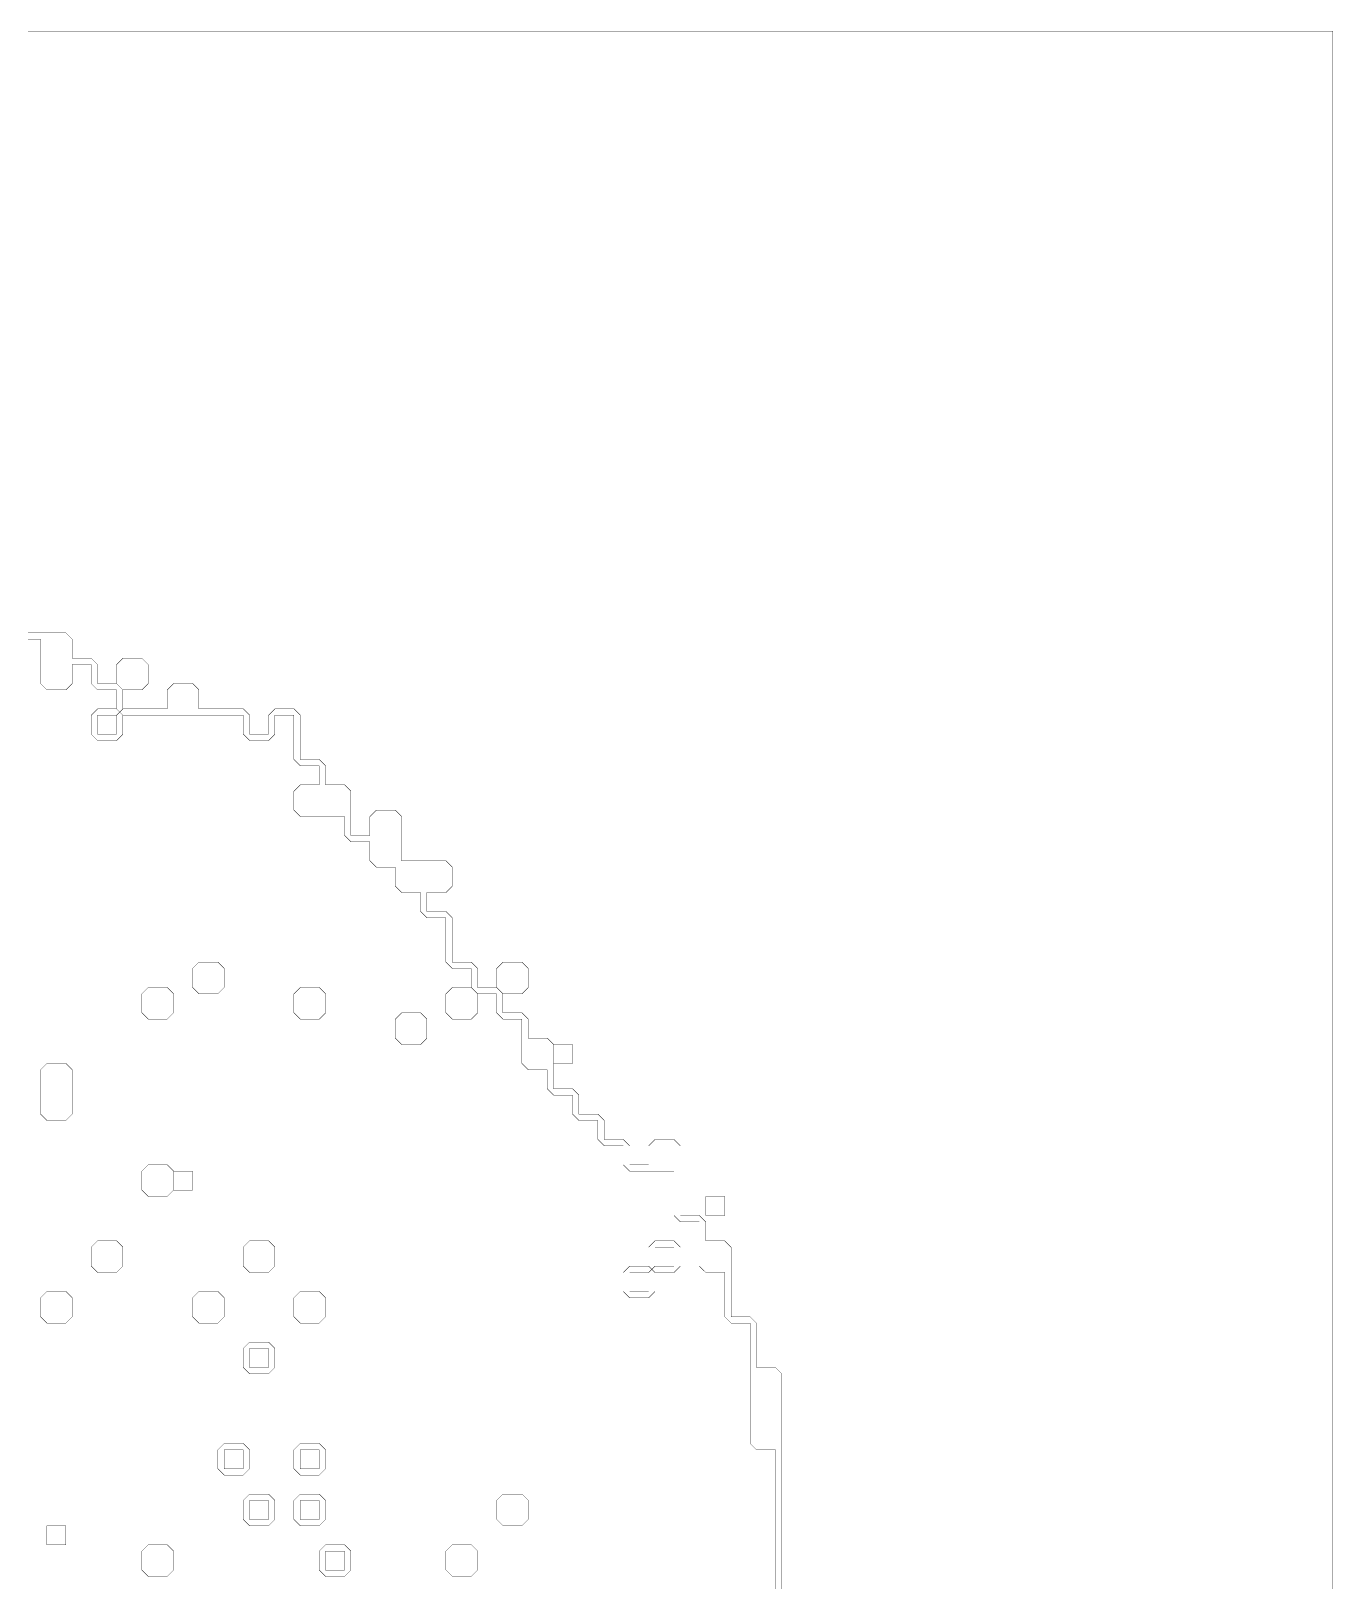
# Model space of a CAD drawing. Header units: metres. Extents: x 0 to 4990, y -4990 to 0.
# Drawn here: x 2983 to 4990, y -2397 to 0 of the extents above; entities that cross this region are included whole.
import ezdxf

# ---------------------------------------------------------------- set-up
doc = ezdxf.new("R2010")
doc.units = ezdxf.units.M
for name, color, linetype in [('conductor', 1, 'Continuous'), ('dielectric', 8, 'Continuous'), ('substrate', 5, 'Continuous')]:
    doc.layers.add(name, color=color, linetype=linetype)

msp = doc.modelspace()

# ---------------------------------------------------------------- linework, layer by layer
at = {"layer": 'conductor', "const_width": 0.5}
msp.add_lwpolyline([(4130.859375, -2402.34375), (4130.859375, -2392.578125), (4130.859375, -2382.8125), (4130.859375, -2373.046875), (4130.859375, -2363.28125), (4130.859375, -2353.515625), (4130.859375, -2343.75), (4130.859375, -2333.984375), (4130.859375, -2324.21875), (4130.859375, -2314.453125), (4130.859375, -2304.6875), (4130.859375, -2294.921875), (4130.859375, -2285.15625), (4130.859375, -2275.390625), (4130.859375, -2265.625), (4130.859375, -2255.859375), (4130.859375, -2246.09375), (4130.859375, -2236.328125), (4130.859375, -2226.5625), (4130.859375, -2216.796875), (4130.859375, -2207.03125), (4130.859375, -2197.265625), (4130.859375, -2187.5), (4121.09375, -2187.5), (4111.328125, -2187.5), (4101.5625, -2187.5), (4091.796875, -2177.734375), (4091.796875, -2167.96875), (4091.796875, -2158.203125), (4091.796875, -2148.4375), (4091.796875, -2138.671875), (4091.796875, -2128.90625), (4091.796875, -2119.140625), (4091.796875, -2109.375), (4091.796875, -2099.609375), (4091.796875, -2089.84375), (4091.796875, -2080.078125), (4091.796875, -2070.3125), (4091.796875, -2060.546875), (4091.796875, -2050.78125), (4091.796875, -2041.015625), (4091.796875, -2031.25), (4091.796875, -2021.484375), (4091.796875, -2011.71875), (4091.796875, -2001.953125), (4091.796875, -1992.1875), (4082.03125, -1992.1875), (4072.265625, -1992.1875), (4062.5, -1992.1875), (4052.734375, -1982.421875), (4052.734375, -1972.65625), (4052.734375, -1962.890625), (4052.734375, -1953.125), (4052.734375, -1943.359375), (4052.734375, -1933.59375), (4052.734375, -1923.828125), (4052.734375, -1914.0625), (4042.96875, -1914.0625), (4033.203125, -1914.0625), (4023.4375, -1914.0625), (4013.671875, -1904.296875), (4013.671875, -1894.53125), (4013.671875, -1884.765625), (4013.671875, -1875), (4013.671875, -1865.234375), (4013.671875, -1855.46875), (4013.671875, -1845.703125), (4013.671875, -1835.9375), (4003.90625, -1835.9375), (3994.140625, -1835.9375), (3984.375, -1835.9375), (3974.609375, -1826.171875), (3974.609375, -1816.40625), (3974.609375, -1806.640625), (3974.609375, -1796.875), (3974.609375, -1787.109375), (3974.609375, -1777.34375), (3974.609375, -1767.578125), (3974.609375, -1757.8125), (3964.84375, -1757.8125), (3955.078125, -1757.8125), (3945.3125, -1757.8125), (3935.546875, -1757.8125), (3925.78125, -1757.8125), (3916.015625, -1757.8125), (3906.25, -1757.8125), (3896.484375, -1748.046875), (3896.484375, -1738.28125), (3896.484375, -1728.515625), (3896.484375, -1718.75), (3886.71875, -1718.75), (3876.953125, -1718.75), (3867.1875, -1718.75), (3857.421875, -1708.984375), (3857.421875, -1699.21875), (3857.421875, -1689.453125), (3857.421875, -1679.6875), (3847.65625, -1679.6875), (3837.890625, -1679.6875), (3828.125, -1679.6875), (3818.359375, -1669.921875), (3818.359375, -1660.15625), (3818.359375, -1650.390625), (3818.359375, -1640.625), (3808.59375, -1640.625), (3798.828125, -1640.625), (3789.0625, -1640.625), (3779.296875, -1630.859375), (3779.296875, -1621.09375), (3779.296875, -1611.328125), (3779.296875, -1601.5625), (3769.53125, -1601.5625), (3759.765625, -1601.5625), (3750, -1601.5625), (3740.234375, -1591.796875), (3740.234375, -1582.03125), (3740.234375, -1572.265625), (3740.234375, -1562.5), (3740.234375, -1552.734375), (3740.234375, -1542.96875), (3740.234375, -1533.203125), (3740.234375, -1523.4375), (3730.46875, -1523.4375), (3720.703125, -1523.4375), (3710.9375, -1523.4375), (3701.171875, -1513.671875), (3701.171875, -1503.90625), (3701.171875, -1494.140625), (3701.171875, -1484.375), (3691.40625, -1484.375), (3681.640625, -1484.375), (3671.875, -1484.375), (3662.109375, -1474.609375), (3662.109375, -1464.84375), (3662.109375, -1455.078125), (3662.109375, -1445.3125), (3652.34375, -1445.3125), (3642.578125, -1445.3125), (3632.8125, -1445.3125), (3623.046875, -1435.546875), (3623.046875, -1425.78125), (3623.046875, -1416.015625), (3623.046875, -1406.25), (3623.046875, -1396.484375), (3623.046875, -1386.71875), (3623.046875, -1376.953125), (3623.046875, -1367.1875), (3613.28125, -1367.1875), (3603.515625, -1367.1875), (3593.75, -1367.1875), (3583.984375, -1357.421875), (3583.984375, -1347.65625), (3583.984375, -1337.890625), (3583.984375, -1328.125), (3574.21875, -1328.125), (3564.453125, -1328.125), (3554.6875, -1328.125), (3544.921875, -1318.359375), (3544.921875, -1308.59375), (3544.921875, -1298.828125), (3544.921875, -1289.0625), (3535.15625, -1289.0625), (3525.390625, -1289.0625), (3515.625, -1289.0625), (3505.859375, -1279.296875), (3505.859375, -1269.53125), (3505.859375, -1259.765625), (3505.859375, -1250), (3496.09375, -1250), (3486.328125, -1250), (3476.5625, -1250), (3466.796875, -1240.234375), (3466.796875, -1230.46875), (3466.796875, -1220.703125), (3466.796875, -1210.9375), (3457.03125, -1210.9375), (3447.265625, -1210.9375), (3437.5, -1210.9375), (3427.734375, -1210.9375), (3417.96875, -1210.9375), (3408.203125, -1210.9375), (3398.4375, -1210.9375), (3388.671875, -1201.171875), (3388.671875, -1191.40625), (3388.671875, -1181.640625), (3388.671875, -1171.875), (3398.4375, -1162.109375), (3408.203125, -1162.109375), (3417.96875, -1162.109375), (3427.734375, -1162.109375), (3427.734375, -1152.34375), (3427.734375, -1142.578125), (3427.734375, -1132.8125), (3417.96875, -1132.8125), (3408.203125, -1132.8125), (3398.4375, -1132.8125), (3388.671875, -1123.046875), (3388.671875, -1113.28125), (3388.671875, -1103.515625), (3388.671875, -1093.75), (3388.671875, -1083.984375), (3388.671875, -1074.21875), (3388.671875, -1064.453125), (3388.671875, -1054.6875), (3378.90625, -1054.6875), (3369.140625, -1054.6875), (3359.375, -1054.6875), (3359.375, -1064.453125), (3359.375, -1074.21875), (3359.375, -1083.984375), (3349.609375, -1093.75), (3339.84375, -1093.75), (3330.078125, -1093.75), (3320.3125, -1093.75), (3310.546875, -1083.984375), (3310.546875, -1074.21875), (3310.546875, -1064.453125), (3310.546875, -1054.6875), (3300.78125, -1054.6875), (3291.015625, -1054.6875), (3281.25, -1054.6875), (3271.484375, -1054.6875), (3261.71875, -1054.6875), (3251.953125, -1054.6875), (3242.1875, -1054.6875), (3232.421875, -1054.6875), (3222.65625, -1054.6875), (3212.890625, -1054.6875), (3203.125, -1054.6875), (3193.359375, -1054.6875), (3183.59375, -1054.6875), (3173.828125, -1054.6875), (3164.0625, -1054.6875), (3154.296875, -1054.6875), (3144.53125, -1054.6875), (3134.765625, -1054.6875), (3125, -1054.6875), (3115.234375, -1044.921875), (3115.234375, -1035.15625), (3115.234375, -1025.390625), (3115.234375, -1015.625), (3105.46875, -1015.625), (3095.703125, -1015.625), (3085.9375, -1015.625), (3076.171875, -1005.859375), (3076.171875, -996.09375), (3076.171875, -986.328125), (3076.171875, -976.5625), (3066.40625, -976.5625), (3056.640625, -976.5625), (3046.875, -976.5625), (3046.875, -986.328125), (3046.875, -996.09375), (3046.875, -1005.859375), (3037.109375, -1015.625), (3027.34375, -1015.625), (3017.578125, -1015.625), (3007.8125, -1015.625), (2998.046875, -1005.859375), (2998.046875, -996.09375), (2998.046875, -986.328125), (2998.046875, -976.5625), (2998.046875, -966.796875), (2998.046875, -957.03125), (2998.046875, -947.265625), (2998.046875, -937.5), (2988.28125, -937.5), (2978.515625, -937.5)], dxfattribs=at)
for points in [[(3076.171875, -1054.6875), (3085.9375, -1044.921875), (3095.703125, -1044.921875), (3105.46875, -1044.921875), (3115.234375, -1044.921875), (3125, -1054.6875), (3125, -1064.453125), (3125, -1074.21875), (3125, -1083.984375), (3115.234375, -1093.75), (3105.46875, -1093.75), (3095.703125, -1093.75), (3085.9375, -1093.75), (3076.171875, -1083.984375), (3076.171875, -1074.21875), (3076.171875, -1064.453125)], [(3232.421875, -1445.3125), (3242.1875, -1435.546875), (3251.953125, -1435.546875), (3261.71875, -1435.546875), (3271.484375, -1435.546875), (3281.25, -1445.3125), (3281.25, -1455.078125), (3281.25, -1464.84375), (3281.25, -1474.609375), (3271.484375, -1484.375), (3261.71875, -1484.375), (3251.953125, -1484.375), (3242.1875, -1484.375), (3232.421875, -1474.609375), (3232.421875, -1464.84375), (3232.421875, -1455.078125)], [(3154.296875, -1484.375), (3164.0625, -1474.609375), (3173.828125, -1474.609375), (3183.59375, -1474.609375), (3193.359375, -1474.609375), (3203.125, -1484.375), (3203.125, -1494.140625), (3203.125, -1503.90625), (3203.125, -1513.671875), (3193.359375, -1523.4375), (3183.59375, -1523.4375), (3173.828125, -1523.4375), (3164.0625, -1523.4375), (3154.296875, -1513.671875), (3154.296875, -1503.90625), (3154.296875, -1494.140625)], [(3388.671875, -1484.375), (3398.4375, -1474.609375), (3408.203125, -1474.609375), (3417.96875, -1474.609375), (3427.734375, -1474.609375), (3437.5, -1484.375), (3437.5, -1494.140625), (3437.5, -1503.90625), (3437.5, -1513.671875), (3427.734375, -1523.4375), (3417.96875, -1523.4375), (3408.203125, -1523.4375), (3398.4375, -1523.4375), (3388.671875, -1513.671875), (3388.671875, -1503.90625), (3388.671875, -1494.140625)], [(3623.046875, -1484.375), (3632.8125, -1474.609375), (3642.578125, -1474.609375), (3652.34375, -1474.609375), (3662.109375, -1474.609375), (3671.875, -1484.375), (3671.875, -1494.140625), (3671.875, -1503.90625), (3671.875, -1513.671875), (3662.109375, -1523.4375), (3652.34375, -1523.4375), (3642.578125, -1523.4375), (3632.8125, -1523.4375), (3623.046875, -1513.671875), (3623.046875, -1503.90625), (3623.046875, -1494.140625)], [(3544.921875, -1523.4375), (3554.6875, -1513.671875), (3564.453125, -1513.671875), (3574.21875, -1513.671875), (3583.984375, -1513.671875), (3593.75, -1523.4375), (3593.75, -1533.203125), (3593.75, -1542.96875), (3593.75, -1552.734375), (3583.984375, -1562.5), (3574.21875, -1562.5), (3564.453125, -1562.5), (3554.6875, -1562.5), (3544.921875, -1552.734375), (3544.921875, -1542.96875), (3544.921875, -1533.203125)], [(2998.046875, -1601.5625), (3007.8125, -1591.796875), (3017.578125, -1591.796875), (3027.34375, -1591.796875), (3037.109375, -1591.796875), (3046.875, -1601.5625), (3046.875, -1611.328125), (3046.875, -1621.09375), (3046.875, -1630.859375), (3046.875, -1640.625), (3046.875, -1650.390625), (3046.875, -1660.15625), (3046.875, -1669.921875), (3037.109375, -1679.6875), (3027.34375, -1679.6875), (3017.578125, -1679.6875), (3007.8125, -1679.6875), (2998.046875, -1669.921875), (2998.046875, -1660.15625), (2998.046875, -1650.390625), (2998.046875, -1640.625), (2998.046875, -1630.859375), (2998.046875, -1621.09375), (2998.046875, -1611.328125)], [(3154.296875, -1757.8125), (3164.0625, -1748.046875), (3173.828125, -1748.046875), (3183.59375, -1748.046875), (3193.359375, -1748.046875), (3203.125, -1757.8125), (3203.125, -1767.578125), (3203.125, -1777.34375), (3203.125, -1787.109375), (3193.359375, -1796.875), (3183.59375, -1796.875), (3173.828125, -1796.875), (3164.0625, -1796.875), (3154.296875, -1787.109375), (3154.296875, -1777.34375), (3154.296875, -1767.578125)], [(3076.171875, -1875), (3085.9375, -1865.234375), (3095.703125, -1865.234375), (3105.46875, -1865.234375), (3115.234375, -1865.234375), (3125, -1875), (3125, -1884.765625), (3125, -1894.53125), (3125, -1904.296875), (3115.234375, -1914.0625), (3105.46875, -1914.0625), (3095.703125, -1914.0625), (3085.9375, -1914.0625), (3076.171875, -1904.296875), (3076.171875, -1894.53125), (3076.171875, -1884.765625)], [(3310.546875, -1875), (3320.3125, -1865.234375), (3330.078125, -1865.234375), (3339.84375, -1865.234375), (3349.609375, -1865.234375), (3359.375, -1875), (3359.375, -1884.765625), (3359.375, -1894.53125), (3359.375, -1904.296875), (3349.609375, -1914.0625), (3339.84375, -1914.0625), (3330.078125, -1914.0625), (3320.3125, -1914.0625), (3310.546875, -1904.296875), (3310.546875, -1894.53125), (3310.546875, -1884.765625)], [(3935.546875, -1875), (3945.3125, -1865.234375), (3955.078125, -1865.234375), (3964.84375, -1865.234375), (3974.609375, -1865.234375), (3984.375, -1875), (3984.375, -1884.765625), (3984.375, -1894.53125), (3984.375, -1904.296875), (3974.609375, -1914.0625), (3964.84375, -1914.0625), (3955.078125, -1914.0625), (3945.3125, -1914.0625), (3935.546875, -1904.296875), (3935.546875, -1894.53125), (3935.546875, -1884.765625)], [(3896.484375, -1914.0625), (3906.25, -1904.296875), (3916.015625, -1904.296875), (3925.78125, -1904.296875), (3935.546875, -1904.296875), (3945.3125, -1914.0625), (3945.3125, -1923.828125), (3945.3125, -1933.59375), (3945.3125, -1943.359375), (3935.546875, -1953.125), (3925.78125, -1953.125), (3916.015625, -1953.125), (3906.25, -1953.125), (3896.484375, -1943.359375), (3896.484375, -1933.59375), (3896.484375, -1923.828125)], [(2998.046875, -1953.125), (3007.8125, -1943.359375), (3017.578125, -1943.359375), (3027.34375, -1943.359375), (3037.109375, -1943.359375), (3046.875, -1953.125), (3046.875, -1962.890625), (3046.875, -1972.65625), (3046.875, -1982.421875), (3037.109375, -1992.1875), (3027.34375, -1992.1875), (3017.578125, -1992.1875), (3007.8125, -1992.1875), (2998.046875, -1982.421875), (2998.046875, -1972.65625), (2998.046875, -1962.890625)], [(3232.421875, -1953.125), (3242.1875, -1943.359375), (3251.953125, -1943.359375), (3261.71875, -1943.359375), (3271.484375, -1943.359375), (3281.25, -1953.125), (3281.25, -1962.890625), (3281.25, -1972.65625), (3281.25, -1982.421875), (3271.484375, -1992.1875), (3261.71875, -1992.1875), (3251.953125, -1992.1875), (3242.1875, -1992.1875), (3232.421875, -1982.421875), (3232.421875, -1972.65625), (3232.421875, -1962.890625)], [(3388.671875, -1953.125), (3398.4375, -1943.359375), (3408.203125, -1943.359375), (3417.96875, -1943.359375), (3427.734375, -1943.359375), (3437.5, -1953.125), (3437.5, -1962.890625), (3437.5, -1972.65625), (3437.5, -1982.421875), (3427.734375, -1992.1875), (3417.96875, -1992.1875), (3408.203125, -1992.1875), (3398.4375, -1992.1875), (3388.671875, -1982.421875), (3388.671875, -1972.65625), (3388.671875, -1962.890625)], [(3310.546875, -2031.25), (3320.3125, -2021.484375), (3330.078125, -2021.484375), (3339.84375, -2021.484375), (3349.609375, -2021.484375), (3359.375, -2031.25), (3359.375, -2041.015625), (3359.375, -2050.78125), (3359.375, -2060.546875), (3349.609375, -2070.3125), (3339.84375, -2070.3125), (3330.078125, -2070.3125), (3320.3125, -2070.3125), (3310.546875, -2060.546875), (3310.546875, -2050.78125), (3310.546875, -2041.015625)], [(3271.484375, -2187.5), (3281.25, -2177.734375), (3291.015625, -2177.734375), (3300.78125, -2177.734375), (3310.546875, -2177.734375), (3320.3125, -2187.5), (3320.3125, -2197.265625), (3320.3125, -2207.03125), (3320.3125, -2216.796875), (3310.546875, -2226.5625), (3300.78125, -2226.5625), (3291.015625, -2226.5625), (3281.25, -2226.5625), (3271.484375, -2216.796875), (3271.484375, -2207.03125), (3271.484375, -2197.265625)], [(3388.671875, -2187.5), (3398.4375, -2177.734375), (3408.203125, -2177.734375), (3417.96875, -2177.734375), (3427.734375, -2177.734375), (3437.5, -2187.5), (3437.5, -2197.265625), (3437.5, -2207.03125), (3437.5, -2216.796875), (3427.734375, -2226.5625), (3417.96875, -2226.5625), (3408.203125, -2226.5625), (3398.4375, -2226.5625), (3388.671875, -2216.796875), (3388.671875, -2207.03125), (3388.671875, -2197.265625)], [(3310.546875, -2265.625), (3320.3125, -2255.859375), (3330.078125, -2255.859375), (3339.84375, -2255.859375), (3349.609375, -2255.859375), (3359.375, -2265.625), (3359.375, -2275.390625), (3359.375, -2285.15625), (3359.375, -2294.921875), (3349.609375, -2304.6875), (3339.84375, -2304.6875), (3330.078125, -2304.6875), (3320.3125, -2304.6875), (3310.546875, -2294.921875), (3310.546875, -2285.15625), (3310.546875, -2275.390625)], [(3388.671875, -2265.625), (3398.4375, -2255.859375), (3408.203125, -2255.859375), (3417.96875, -2255.859375), (3427.734375, -2255.859375), (3437.5, -2265.625), (3437.5, -2275.390625), (3437.5, -2285.15625), (3437.5, -2294.921875), (3427.734375, -2304.6875), (3417.96875, -2304.6875), (3408.203125, -2304.6875), (3398.4375, -2304.6875), (3388.671875, -2294.921875), (3388.671875, -2285.15625), (3388.671875, -2275.390625)], [(3701.171875, -2265.625), (3710.9375, -2255.859375), (3720.703125, -2255.859375), (3730.46875, -2255.859375), (3740.234375, -2255.859375), (3750, -2265.625), (3750, -2275.390625), (3750, -2285.15625), (3750, -2294.921875), (3740.234375, -2304.6875), (3730.46875, -2304.6875), (3720.703125, -2304.6875), (3710.9375, -2304.6875), (3701.171875, -2294.921875), (3701.171875, -2285.15625), (3701.171875, -2275.390625)], [(3154.296875, -2343.75), (3164.0625, -2333.984375), (3173.828125, -2333.984375), (3183.59375, -2333.984375), (3193.359375, -2333.984375), (3203.125, -2343.75), (3203.125, -2353.515625), (3203.125, -2363.28125), (3203.125, -2373.046875), (3193.359375, -2382.8125), (3183.59375, -2382.8125), (3173.828125, -2382.8125), (3164.0625, -2382.8125), (3154.296875, -2373.046875), (3154.296875, -2363.28125), (3154.296875, -2353.515625)], [(3427.734375, -2343.75), (3437.5, -2333.984375), (3447.265625, -2333.984375), (3457.03125, -2333.984375), (3466.796875, -2333.984375), (3476.5625, -2343.75), (3476.5625, -2353.515625), (3476.5625, -2363.28125), (3476.5625, -2373.046875), (3466.796875, -2382.8125), (3457.03125, -2382.8125), (3447.265625, -2382.8125), (3437.5, -2382.8125), (3427.734375, -2373.046875), (3427.734375, -2363.28125), (3427.734375, -2353.515625)], [(3623.046875, -2343.75), (3632.8125, -2333.984375), (3642.578125, -2333.984375), (3652.34375, -2333.984375), (3662.109375, -2333.984375), (3671.875, -2343.75), (3671.875, -2353.515625), (3671.875, -2363.28125), (3671.875, -2373.046875), (3662.109375, -2382.8125), (3652.34375, -2382.8125), (3642.578125, -2382.8125), (3632.8125, -2382.8125), (3623.046875, -2373.046875), (3623.046875, -2363.28125), (3623.046875, -2353.515625)]]:
    msp.add_lwpolyline(points, close=True, dxfattribs=at)
at = {"layer": 'dielectric', "const_width": 0.5}
for points in [[(3789.0625, -1562.5), (3789.0625, -1572.265625), (3789.0625, -1582.03125), (3789.0625, -1591.796875), (3798.828125, -1591.796875), (3808.59375, -1591.796875), (3818.359375, -1591.796875), (3818.359375, -1582.03125), (3818.359375, -1572.265625), (3818.359375, -1562.5), (3808.59375, -1562.5), (3798.828125, -1562.5)], [(4023.4375, -1796.875), (4023.4375, -1806.640625), (4023.4375, -1816.40625), (4023.4375, -1826.171875), (4033.203125, -1826.171875), (4042.96875, -1826.171875), (4052.734375, -1826.171875), (4052.734375, -1816.40625), (4052.734375, -1806.640625), (4052.734375, -1796.875), (4042.96875, -1796.875), (4033.203125, -1796.875)]]:
    msp.add_lwpolyline(points, close=True, dxfattribs=at)
at = {"layer": 'substrate', "const_width": 0.5}
for points in [[(4990.234375, -2402.34375), (4990.234375, -2392.578125), (4990.234375, -2382.8125), (4990.234375, -2373.046875), (4990.234375, -2363.28125), (4990.234375, -2353.515625), (4990.234375, -2343.75), (4990.234375, -2333.984375), (4990.234375, -2324.21875), (4990.234375, -2314.453125), (4990.234375, -2304.6875), (4990.234375, -2294.921875), (4990.234375, -2285.15625), (4990.234375, -2275.390625), (4990.234375, -2265.625), (4990.234375, -2255.859375), (4990.234375, -2246.09375), (4990.234375, -2236.328125), (4990.234375, -2226.5625), (4990.234375, -2216.796875), (4990.234375, -2207.03125), (4990.234375, -2197.265625), (4990.234375, -2187.5), (4990.234375, -2177.734375), (4990.234375, -2167.96875), (4990.234375, -2158.203125), (4990.234375, -2148.4375), (4990.234375, -2138.671875), (4990.234375, -2128.90625), (4990.234375, -2119.140625), (4990.234375, -2109.375), (4990.234375, -2099.609375), (4990.234375, -2089.84375), (4990.234375, -2080.078125), (4990.234375, -2070.3125), (4990.234375, -2060.546875), (4990.234375, -2050.78125), (4990.234375, -2041.015625), (4990.234375, -2031.25), (4990.234375, -2021.484375), (4990.234375, -2011.71875), (4990.234375, -2001.953125), (4990.234375, -1992.1875), (4990.234375, -1982.421875), (4990.234375, -1972.65625), (4990.234375, -1962.890625), (4990.234375, -1953.125), (4990.234375, -1943.359375), (4990.234375, -1933.59375), (4990.234375, -1923.828125), (4990.234375, -1914.0625), (4990.234375, -1904.296875), (4990.234375, -1894.53125), (4990.234375, -1884.765625), (4990.234375, -1875), (4990.234375, -1865.234375), (4990.234375, -1855.46875), (4990.234375, -1845.703125), (4990.234375, -1835.9375), (4990.234375, -1826.171875), (4990.234375, -1816.40625), (4990.234375, -1806.640625), (4990.234375, -1796.875), (4990.234375, -1787.109375), (4990.234375, -1777.34375), (4990.234375, -1767.578125), (4990.234375, -1757.8125), (4990.234375, -1748.046875), (4990.234375, -1738.28125), (4990.234375, -1728.515625), (4990.234375, -1718.75), (4990.234375, -1708.984375), (4990.234375, -1699.21875), (4990.234375, -1689.453125), (4990.234375, -1679.6875), (4990.234375, -1669.921875), (4990.234375, -1660.15625), (4990.234375, -1650.390625), (4990.234375, -1640.625), (4990.234375, -1630.859375), (4990.234375, -1621.09375), (4990.234375, -1611.328125), (4990.234375, -1601.5625), (4990.234375, -1591.796875), (4990.234375, -1582.03125), (4990.234375, -1572.265625), (4990.234375, -1562.5), (4990.234375, -1552.734375), (4990.234375, -1542.96875), (4990.234375, -1533.203125), (4990.234375, -1523.4375), (4990.234375, -1513.671875), (4990.234375, -1503.90625), (4990.234375, -1494.140625), (4990.234375, -1484.375), (4990.234375, -1474.609375), (4990.234375, -1464.84375), (4990.234375, -1455.078125), (4990.234375, -1445.3125), (4990.234375, -1435.546875), (4990.234375, -1425.78125), (4990.234375, -1416.015625), (4990.234375, -1406.25), (4990.234375, -1396.484375), (4990.234375, -1386.71875), (4990.234375, -1376.953125), (4990.234375, -1367.1875), (4990.234375, -1357.421875), (4990.234375, -1347.65625), (4990.234375, -1337.890625), (4990.234375, -1328.125), (4990.234375, -1318.359375), (4990.234375, -1308.59375), (4990.234375, -1298.828125), (4990.234375, -1289.0625), (4990.234375, -1279.296875), (4990.234375, -1269.53125), (4990.234375, -1259.765625), (4990.234375, -1250), (4990.234375, -1240.234375), (4990.234375, -1230.46875), (4990.234375, -1220.703125), (4990.234375, -1210.9375), (4990.234375, -1201.171875), (4990.234375, -1191.40625), (4990.234375, -1181.640625), (4990.234375, -1171.875), (4990.234375, -1162.109375), (4990.234375, -1152.34375), (4990.234375, -1142.578125), (4990.234375, -1132.8125), (4990.234375, -1123.046875), (4990.234375, -1113.28125), (4990.234375, -1103.515625), (4990.234375, -1093.75), (4990.234375, -1083.984375), (4990.234375, -1074.21875), (4990.234375, -1064.453125), (4990.234375, -1054.6875), (4990.234375, -1044.921875), (4990.234375, -1035.15625), (4990.234375, -1025.390625), (4990.234375, -1015.625), (4990.234375, -1005.859375), (4990.234375, -996.09375), (4990.234375, -986.328125), (4990.234375, -976.5625), (4990.234375, -966.796875), (4990.234375, -957.03125), (4990.234375, -947.265625), (4990.234375, -937.5), (4990.234375, -927.734375), (4990.234375, -917.96875), (4990.234375, -908.203125), (4990.234375, -898.4375), (4990.234375, -888.671875), (4990.234375, -878.90625), (4990.234375, -869.140625), (4990.234375, -859.375), (4990.234375, -849.609375), (4990.234375, -839.84375), (4990.234375, -830.078125), (4990.234375, -820.3125), (4990.234375, -810.546875), (4990.234375, -800.78125), (4990.234375, -791.015625), (4990.234375, -781.25), (4990.234375, -771.484375), (4990.234375, -761.71875), (4990.234375, -751.953125), (4990.234375, -742.1875), (4990.234375, -732.421875), (4990.234375, -722.65625), (4990.234375, -712.890625), (4990.234375, -703.125), (4990.234375, -693.359375), (4990.234375, -683.59375), (4990.234375, -673.828125), (4990.234375, -664.0625), (4990.234375, -654.296875), (4990.234375, -644.53125), (4990.234375, -634.765625), (4990.234375, -625), (4990.234375, -615.234375), (4990.234375, -605.46875), (4990.234375, -595.703125), (4990.234375, -585.9375), (4990.234375, -576.171875), (4990.234375, -566.40625), (4990.234375, -556.640625), (4990.234375, -546.875), (4990.234375, -537.109375), (4990.234375, -527.34375), (4990.234375, -517.578125), (4990.234375, -507.8125), (4990.234375, -498.046875), (4990.234375, -488.28125), (4990.234375, -478.515625), (4990.234375, -468.75), (4990.234375, -458.984375), (4990.234375, -449.21875), (4990.234375, -439.453125), (4990.234375, -429.6875), (4990.234375, -419.921875), (4990.234375, -410.15625), (4990.234375, -400.390625), (4990.234375, -390.625), (4990.234375, -380.859375), (4990.234375, -371.09375), (4990.234375, -361.328125), (4990.234375, -351.5625), (4990.234375, -341.796875), (4990.234375, -332.03125), (4990.234375, -322.265625), (4990.234375, -312.5), (4990.234375, -302.734375), (4990.234375, -292.96875), (4990.234375, -283.203125), (4990.234375, -273.4375), (4990.234375, -263.671875), (4990.234375, -253.90625), (4990.234375, -244.140625), (4990.234375, -234.375), (4990.234375, -224.609375), (4990.234375, -214.84375), (4990.234375, -205.078125), (4990.234375, -195.3125), (4990.234375, -185.546875), (4990.234375, -175.78125), (4990.234375, -166.015625), (4990.234375, -156.25), (4990.234375, -146.484375), (4990.234375, -136.71875), (4990.234375, -126.953125), (4990.234375, -117.1875), (4990.234375, -107.421875), (4990.234375, -97.65625), (4990.234375, -87.890625), (4990.234375, -78.125), (4990.234375, -68.359375), (4990.234375, -58.59375), (4990.234375, -48.828125), (4990.234375, -39.0625), (4990.234375, -29.296875), (4990.234375, -19.53125), (4990.234375, -9.765625), (4990.234375, 0), (4980.46875, 0), (4970.703125, 0), (4960.9375, 0), (4951.171875, 0), (4941.40625, 0), (4931.640625, 0), (4921.875, 0), (4912.109375, 0), (4902.34375, 0), (4892.578125, 0), (4882.8125, 0), (4873.046875, 0), (4863.28125, 0), (4853.515625, 0), (4843.75, 0), (4833.984375, 0), (4824.21875, 0), (4814.453125, 0), (4804.6875, 0), (4794.921875, 0), (4785.15625, 0), (4775.390625, 0), (4765.625, 0), (4755.859375, 0), (4746.09375, 0), (4736.328125, 0), (4726.5625, 0), (4716.796875, 0), (4707.03125, 0), (4697.265625, 0), (4687.5, 0), (4677.734375, 0), (4667.96875, 0), (4658.203125, 0), (4648.4375, 0), (4638.671875, 0), (4628.90625, 0), (4619.140625, 0), (4609.375, 0), (4599.609375, 0), (4589.84375, 0), (4580.078125, 0), (4570.3125, 0), (4560.546875, 0), (4550.78125, 0), (4541.015625, 0), (4531.25, 0), (4521.484375, 0), (4511.71875, 0), (4501.953125, 0), (4492.1875, 0), (4482.421875, 0), (4472.65625, 0), (4462.890625, 0), (4453.125, 0), (4443.359375, 0), (4433.59375, 0), (4423.828125, 0), (4414.0625, 0), (4404.296875, 0), (4394.53125, 0), (4384.765625, 0), (4375, 0), (4365.234375, 0), (4355.46875, 0), (4345.703125, 0), (4335.9375, 0), (4326.171875, 0), (4316.40625, 0), (4306.640625, 0), (4296.875, 0), (4287.109375, 0), (4277.34375, 0), (4267.578125, 0), (4257.8125, 0), (4248.046875, 0), (4238.28125, 0), (4228.515625, 0), (4218.75, 0), (4208.984375, 0), (4199.21875, 0), (4189.453125, 0), (4179.6875, 0), (4169.921875, 0), (4160.15625, 0), (4150.390625, 0), (4140.625, 0), (4130.859375, 0), (4121.09375, 0), (4111.328125, 0), (4101.5625, 0), (4091.796875, 0), (4082.03125, 0), (4072.265625, 0), (4062.5, 0), (4052.734375, 0), (4042.96875, 0), (4033.203125, 0), (4023.4375, 0), (4013.671875, 0), (4003.90625, 0), (3994.140625, 0), (3984.375, 0), (3974.609375, 0), (3964.84375, 0), (3955.078125, 0), (3945.3125, 0), (3935.546875, 0), (3925.78125, 0), (3916.015625, 0), (3906.25, 0), (3896.484375, 0), (3886.71875, 0), (3876.953125, 0), (3867.1875, 0), (3857.421875, 0), (3847.65625, 0), (3837.890625, 0), (3828.125, 0), (3818.359375, 0), (3808.59375, 0), (3798.828125, 0), (3789.0625, 0), (3779.296875, 0), (3769.53125, 0), (3759.765625, 0), (3750, 0), (3740.234375, 0), (3730.46875, 0), (3720.703125, 0), (3710.9375, 0), (3701.171875, 0), (3691.40625, 0), (3681.640625, 0), (3671.875, 0), (3662.109375, 0), (3652.34375, 0), (3642.578125, 0), (3632.8125, 0), (3623.046875, 0), (3613.28125, 0), (3603.515625, 0), (3593.75, 0), (3583.984375, 0), (3574.21875, 0), (3564.453125, 0), (3554.6875, 0), (3544.921875, 0), (3535.15625, 0), (3525.390625, 0), (3515.625, 0), (3505.859375, 0), (3496.09375, 0), (3486.328125, 0), (3476.5625, 0), (3466.796875, 0), (3457.03125, 0), (3447.265625, 0), (3437.5, 0), (3427.734375, 0), (3417.96875, 0), (3408.203125, 0), (3398.4375, 0), (3388.671875, 0), (3378.90625, 0), (3369.140625, 0), (3359.375, 0), (3349.609375, 0), (3339.84375, 0), (3330.078125, 0), (3320.3125, 0), (3310.546875, 0), (3300.78125, 0), (3291.015625, 0), (3281.25, 0), (3271.484375, 0), (3261.71875, 0), (3251.953125, 0), (3242.1875, 0), (3232.421875, 0), (3222.65625, 0), (3212.890625, 0), (3203.125, 0), (3193.359375, 0), (3183.59375, 0), (3173.828125, 0), (3164.0625, 0), (3154.296875, 0), (3144.53125, 0), (3134.765625, 0), (3125, 0), (3115.234375, 0), (3105.46875, 0), (3095.703125, 0), (3085.9375, 0), (3076.171875, 0), (3066.40625, 0), (3056.640625, 0), (3046.875, 0), (3037.109375, 0), (3027.34375, 0), (3017.578125, 0), (3007.8125, 0), (2998.046875, 0), (2988.28125, 0), (2978.515625, 0)], [(2978.515625, -927.734375), (2988.28125, -927.734375), (2998.046875, -927.734375), (3007.8125, -927.734375), (3017.578125, -927.734375), (3027.34375, -927.734375), (3037.109375, -927.734375), (3046.875, -937.5), (3046.875, -947.265625), (3046.875, -957.03125), (3046.875, -966.796875), (3056.640625, -966.796875), (3066.40625, -966.796875), (3076.171875, -966.796875), (3085.9375, -976.5625), (3085.9375, -986.328125), (3085.9375, -996.09375), (3085.9375, -1005.859375), (3095.703125, -1005.859375), (3105.46875, -1005.859375), (3115.234375, -1005.859375), (3125, -1015.625), (3125, -1025.390625), (3125, -1035.15625), (3125, -1044.921875), (3115.234375, -1054.6875), (3105.46875, -1054.6875), (3095.703125, -1054.6875), (3085.9375, -1054.6875), (3085.9375, -1064.453125), (3085.9375, -1074.21875), (3085.9375, -1083.984375), (3095.703125, -1083.984375), (3105.46875, -1083.984375), (3115.234375, -1083.984375), (3115.234375, -1074.21875), (3115.234375, -1064.453125), (3115.234375, -1054.6875), (3125, -1044.921875), (3134.765625, -1044.921875), (3144.53125, -1044.921875), (3154.296875, -1044.921875), (3164.0625, -1044.921875), (3173.828125, -1044.921875), (3183.59375, -1044.921875), (3193.359375, -1044.921875), (3193.359375, -1035.15625), (3193.359375, -1025.390625), (3193.359375, -1015.625), (3203.125, -1005.859375), (3212.890625, -1005.859375), (3222.65625, -1005.859375), (3232.421875, -1005.859375), (3242.1875, -1015.625), (3242.1875, -1025.390625), (3242.1875, -1035.15625), (3242.1875, -1044.921875), (3251.953125, -1044.921875), (3261.71875, -1044.921875), (3271.484375, -1044.921875), (3281.25, -1044.921875), (3291.015625, -1044.921875), (3300.78125, -1044.921875), (3310.546875, -1044.921875), (3320.3125, -1054.6875), (3320.3125, -1064.453125), (3320.3125, -1074.21875), (3320.3125, -1083.984375), (3330.078125, -1083.984375), (3339.84375, -1083.984375), (3349.609375, -1083.984375), (3349.609375, -1074.21875), (3349.609375, -1064.453125), (3349.609375, -1054.6875), (3359.375, -1044.921875), (3369.140625, -1044.921875), (3378.90625, -1044.921875), (3388.671875, -1044.921875), (3398.4375, -1054.6875), (3398.4375, -1064.453125), (3398.4375, -1074.21875), (3398.4375, -1083.984375), (3398.4375, -1093.75), (3398.4375, -1103.515625), (3398.4375, -1113.28125), (3398.4375, -1123.046875), (3408.203125, -1123.046875), (3417.96875, -1123.046875), (3427.734375, -1123.046875), (3437.5, -1132.8125), (3437.5, -1142.578125), (3437.5, -1152.34375), (3437.5, -1162.109375), (3447.265625, -1162.109375), (3457.03125, -1162.109375), (3466.796875, -1162.109375), (3476.5625, -1171.875), (3476.5625, -1181.640625), (3476.5625, -1191.40625), (3476.5625, -1201.171875), (3476.5625, -1210.9375), (3476.5625, -1220.703125), (3476.5625, -1230.46875), (3476.5625, -1240.234375), (3486.328125, -1240.234375), (3496.09375, -1240.234375), (3505.859375, -1240.234375), (3505.859375, -1230.46875), (3505.859375, -1220.703125), (3505.859375, -1210.9375), (3515.625, -1201.171875), (3525.390625, -1201.171875), (3535.15625, -1201.171875), (3544.921875, -1201.171875), (3554.6875, -1210.9375), (3554.6875, -1220.703125), (3554.6875, -1230.46875), (3554.6875, -1240.234375), (3554.6875, -1250), (3554.6875, -1259.765625), (3554.6875, -1269.53125), (3554.6875, -1279.296875), (3564.453125, -1279.296875), (3574.21875, -1279.296875), (3583.984375, -1279.296875), (3593.75, -1279.296875), (3603.515625, -1279.296875), (3613.28125, -1279.296875), (3623.046875, -1279.296875), (3632.8125, -1289.0625), (3632.8125, -1298.828125), (3632.8125, -1308.59375), (3632.8125, -1318.359375), (3623.046875, -1328.125), (3613.28125, -1328.125), (3603.515625, -1328.125), (3593.75, -1328.125), (3593.75, -1337.890625), (3593.75, -1347.65625), (3593.75, -1357.421875), (3603.515625, -1357.421875), (3613.28125, -1357.421875), (3623.046875, -1357.421875), (3632.8125, -1367.1875), (3632.8125, -1376.953125), (3632.8125, -1386.71875), (3632.8125, -1396.484375), (3632.8125, -1406.25), (3632.8125, -1416.015625), (3632.8125, -1425.78125), (3632.8125, -1435.546875), (3642.578125, -1435.546875), (3652.34375, -1435.546875), (3662.109375, -1435.546875), (3671.875, -1445.3125), (3671.875, -1455.078125), (3671.875, -1464.84375), (3671.875, -1474.609375), (3681.640625, -1474.609375), (3691.40625, -1474.609375), (3701.171875, -1474.609375), (3710.9375, -1484.375), (3710.9375, -1494.140625), (3710.9375, -1503.90625), (3710.9375, -1513.671875), (3720.703125, -1513.671875), (3730.46875, -1513.671875), (3740.234375, -1513.671875), (3750, -1523.4375), (3750, -1533.203125), (3750, -1542.96875), (3750, -1552.734375), (3759.765625, -1552.734375), (3769.53125, -1552.734375), (3779.296875, -1552.734375), (3789.0625, -1562.5), (3789.0625, -1572.265625), (3789.0625, -1582.03125), (3789.0625, -1591.796875), (3789.0625, -1601.5625), (3789.0625, -1611.328125), (3789.0625, -1621.09375), (3789.0625, -1630.859375), (3798.828125, -1630.859375), (3808.59375, -1630.859375), (3818.359375, -1630.859375), (3828.125, -1640.625), (3828.125, -1650.390625), (3828.125, -1660.15625), (3828.125, -1669.921875), (3837.890625, -1669.921875), (3847.65625, -1669.921875), (3857.421875, -1669.921875), (3867.1875, -1679.6875), (3867.1875, -1689.453125), (3867.1875, -1699.21875), (3867.1875, -1708.984375), (3876.953125, -1708.984375), (3886.71875, -1708.984375), (3896.484375, -1708.984375), (3906.25, -1718.75), (3906.25, -1728.515625), (3906.25, -1738.28125), (3906.25, -1748.046875), (3916.015625, -1748.046875), (3925.78125, -1748.046875), (3935.546875, -1748.046875), (3935.546875, -1738.28125), (3935.546875, -1728.515625), (3935.546875, -1718.75), (3945.3125, -1708.984375), (3955.078125, -1708.984375), (3964.84375, -1708.984375), (3974.609375, -1708.984375), (3984.375, -1718.75), (3984.375, -1728.515625), (3984.375, -1738.28125), (3984.375, -1748.046875), (3984.375, -1757.8125), (3984.375, -1767.578125), (3984.375, -1777.34375), (3984.375, -1787.109375), (3984.375, -1796.875), (3984.375, -1806.640625), (3984.375, -1816.40625), (3984.375, -1826.171875), (3994.140625, -1826.171875), (4003.90625, -1826.171875), (4013.671875, -1826.171875), (4023.4375, -1835.9375), (4023.4375, -1845.703125), (4023.4375, -1855.46875), (4023.4375, -1865.234375), (4033.203125, -1865.234375), (4042.96875, -1865.234375), (4052.734375, -1865.234375), (4062.5, -1875), (4062.5, -1884.765625), (4062.5, -1894.53125), (4062.5, -1904.296875), (4062.5, -1914.0625), (4062.5, -1923.828125), (4062.5, -1933.59375), (4062.5, -1943.359375), (4062.5, -1953.125), (4062.5, -1962.890625), (4062.5, -1972.65625), (4062.5, -1982.421875), (4072.265625, -1982.421875), (4082.03125, -1982.421875), (4091.796875, -1982.421875), (4101.5625, -1992.1875), (4101.5625, -2001.953125), (4101.5625, -2011.71875), (4101.5625, -2021.484375), (4101.5625, -2031.25), (4101.5625, -2041.015625), (4101.5625, -2050.78125), (4101.5625, -2060.546875), (4111.328125, -2060.546875), (4121.09375, -2060.546875), (4130.859375, -2060.546875), (4140.625, -2070.3125), (4140.625, -2080.078125), (4140.625, -2089.84375), (4140.625, -2099.609375), (4140.625, -2109.375), (4140.625, -2119.140625), (4140.625, -2128.90625), (4140.625, -2138.671875), (4140.625, -2148.4375), (4140.625, -2158.203125), (4140.625, -2167.96875), (4140.625, -2177.734375), (4140.625, -2187.5), (4140.625, -2197.265625), (4140.625, -2207.03125), (4140.625, -2216.796875), (4140.625, -2226.5625), (4140.625, -2236.328125), (4140.625, -2246.09375), (4140.625, -2255.859375), (4140.625, -2265.625), (4140.625, -2275.390625), (4140.625, -2285.15625), (4140.625, -2294.921875), (4140.625, -2304.6875), (4140.625, -2314.453125), (4140.625, -2324.21875), (4140.625, -2333.984375), (4140.625, -2343.75), (4140.625, -2353.515625), (4140.625, -2363.28125), (4140.625, -2373.046875), (4140.625, -2382.8125), (4140.625, -2392.578125), (4140.625, -2402.34375)]]:
    msp.add_lwpolyline(points, dxfattribs=at)
for points in [[(3115.234375, -976.5625), (3125, -966.796875), (3134.765625, -966.796875), (3144.53125, -966.796875), (3154.296875, -966.796875), (3164.0625, -976.5625), (3164.0625, -986.328125), (3164.0625, -996.09375), (3164.0625, -1005.859375), (3154.296875, -1015.625), (3144.53125, -1015.625), (3134.765625, -1015.625), (3125, -1015.625), (3115.234375, -1005.859375), (3115.234375, -996.09375), (3115.234375, -986.328125)], [(3701.171875, -1445.3125), (3710.9375, -1435.546875), (3720.703125, -1435.546875), (3730.46875, -1435.546875), (3740.234375, -1435.546875), (3750, -1445.3125), (3750, -1455.078125), (3750, -1464.84375), (3750, -1474.609375), (3740.234375, -1484.375), (3730.46875, -1484.375), (3720.703125, -1484.375), (3710.9375, -1484.375), (3701.171875, -1474.609375), (3701.171875, -1464.84375), (3701.171875, -1455.078125)], [(3203.125, -1757.8125), (3203.125, -1767.578125), (3203.125, -1777.34375), (3203.125, -1787.109375), (3212.890625, -1787.109375), (3222.65625, -1787.109375), (3232.421875, -1787.109375), (3232.421875, -1777.34375), (3232.421875, -1767.578125), (3232.421875, -1757.8125), (3222.65625, -1757.8125), (3212.890625, -1757.8125)], [(3945.3125, -1875), (3945.3125, -1884.765625), (3945.3125, -1894.53125), (3945.3125, -1904.296875), (3935.546875, -1914.0625), (3925.78125, -1914.0625), (3916.015625, -1914.0625), (3906.25, -1914.0625), (3906.25, -1923.828125), (3906.25, -1933.59375), (3906.25, -1943.359375), (3916.015625, -1943.359375), (3925.78125, -1943.359375), (3935.546875, -1943.359375), (3935.546875, -1933.59375), (3935.546875, -1923.828125), (3935.546875, -1914.0625), (3945.3125, -1904.296875), (3955.078125, -1904.296875), (3964.84375, -1904.296875), (3974.609375, -1904.296875), (3974.609375, -1894.53125), (3974.609375, -1884.765625), (3974.609375, -1875), (3964.84375, -1875), (3955.078125, -1875)], [(3320.3125, -2031.25), (3320.3125, -2041.015625), (3320.3125, -2050.78125), (3320.3125, -2060.546875), (3330.078125, -2060.546875), (3339.84375, -2060.546875), (3349.609375, -2060.546875), (3349.609375, -2050.78125), (3349.609375, -2041.015625), (3349.609375, -2031.25), (3339.84375, -2031.25), (3330.078125, -2031.25)], [(3281.25, -2187.5), (3281.25, -2197.265625), (3281.25, -2207.03125), (3281.25, -2216.796875), (3291.015625, -2216.796875), (3300.78125, -2216.796875), (3310.546875, -2216.796875), (3310.546875, -2207.03125), (3310.546875, -2197.265625), (3310.546875, -2187.5), (3300.78125, -2187.5), (3291.015625, -2187.5)], [(3398.4375, -2187.5), (3398.4375, -2197.265625), (3398.4375, -2207.03125), (3398.4375, -2216.796875), (3408.203125, -2216.796875), (3417.96875, -2216.796875), (3427.734375, -2216.796875), (3427.734375, -2207.03125), (3427.734375, -2197.265625), (3427.734375, -2187.5), (3417.96875, -2187.5), (3408.203125, -2187.5)], [(3320.3125, -2265.625), (3320.3125, -2275.390625), (3320.3125, -2285.15625), (3320.3125, -2294.921875), (3330.078125, -2294.921875), (3339.84375, -2294.921875), (3349.609375, -2294.921875), (3349.609375, -2285.15625), (3349.609375, -2275.390625), (3349.609375, -2265.625), (3339.84375, -2265.625), (3330.078125, -2265.625)], [(3398.4375, -2265.625), (3398.4375, -2275.390625), (3398.4375, -2285.15625), (3398.4375, -2294.921875), (3408.203125, -2294.921875), (3417.96875, -2294.921875), (3427.734375, -2294.921875), (3427.734375, -2285.15625), (3427.734375, -2275.390625), (3427.734375, -2265.625), (3417.96875, -2265.625), (3408.203125, -2265.625)], [(3007.8125, -2304.6875), (3007.8125, -2314.453125), (3007.8125, -2324.21875), (3007.8125, -2333.984375), (3017.578125, -2333.984375), (3027.34375, -2333.984375), (3037.109375, -2333.984375), (3037.109375, -2324.21875), (3037.109375, -2314.453125), (3037.109375, -2304.6875), (3027.34375, -2304.6875), (3017.578125, -2304.6875)], [(3437.5, -2343.75), (3437.5, -2353.515625), (3437.5, -2363.28125), (3437.5, -2373.046875), (3447.265625, -2373.046875), (3457.03125, -2373.046875), (3466.796875, -2373.046875), (3466.796875, -2363.28125), (3466.796875, -2353.515625), (3466.796875, -2343.75), (3457.03125, -2343.75), (3447.265625, -2343.75)]]:
    msp.add_lwpolyline(points, close=True, dxfattribs=at)

doc.saveas('drawing.dxf')
